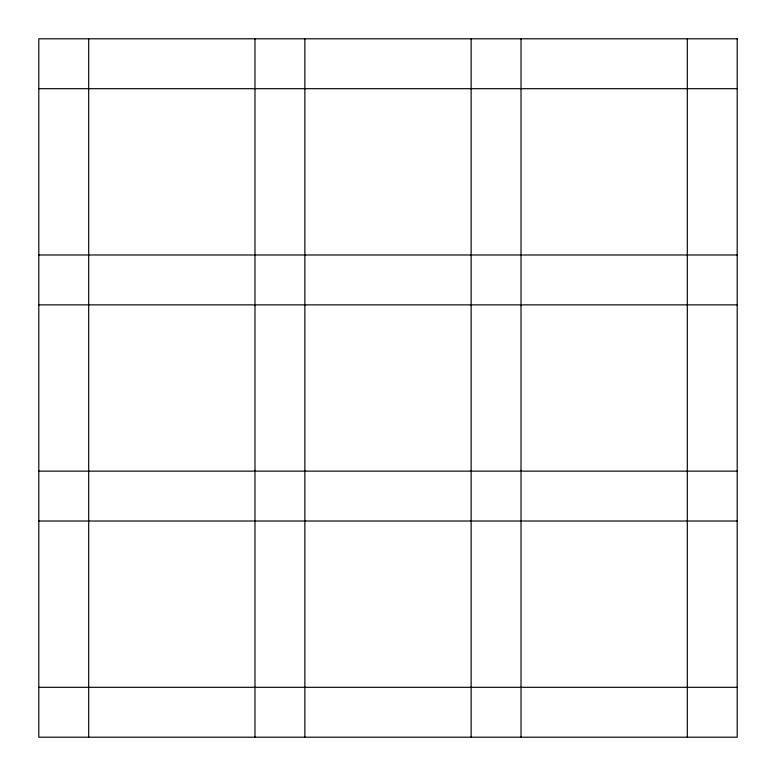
<?xml version="1.0" encoding="UTF-8"?>
<svg xmlns="http://www.w3.org/2000/svg" width="776" height="776" viewBox="0 0 776 776"><rect width="100%" height="100%" fill="white"/><g stroke="black" fill="none" stroke-linecap="round" stroke-linejoin="round"><path stroke-width="1.16" d="M38.8 88.687L737.2 88.687M38.8 254.974L737.2 254.974M38.8 304.861L737.2 304.861M38.8 471.139L737.2 471.139M38.8 521.026L737.2 521.026M38.8 687.313L737.2 687.313M687.313 38.8L687.313 737.2M521.026 38.8L521.026 737.2M471.139 38.8L471.139 737.2M304.861 38.8L304.861 737.2M254.974 38.8L254.974 737.2M88.687 38.8L88.687 737.2M737.2 38.8L38.8 38.8L38.8 737.2L737.2 737.2L737.2 38.8"/></g></svg>
